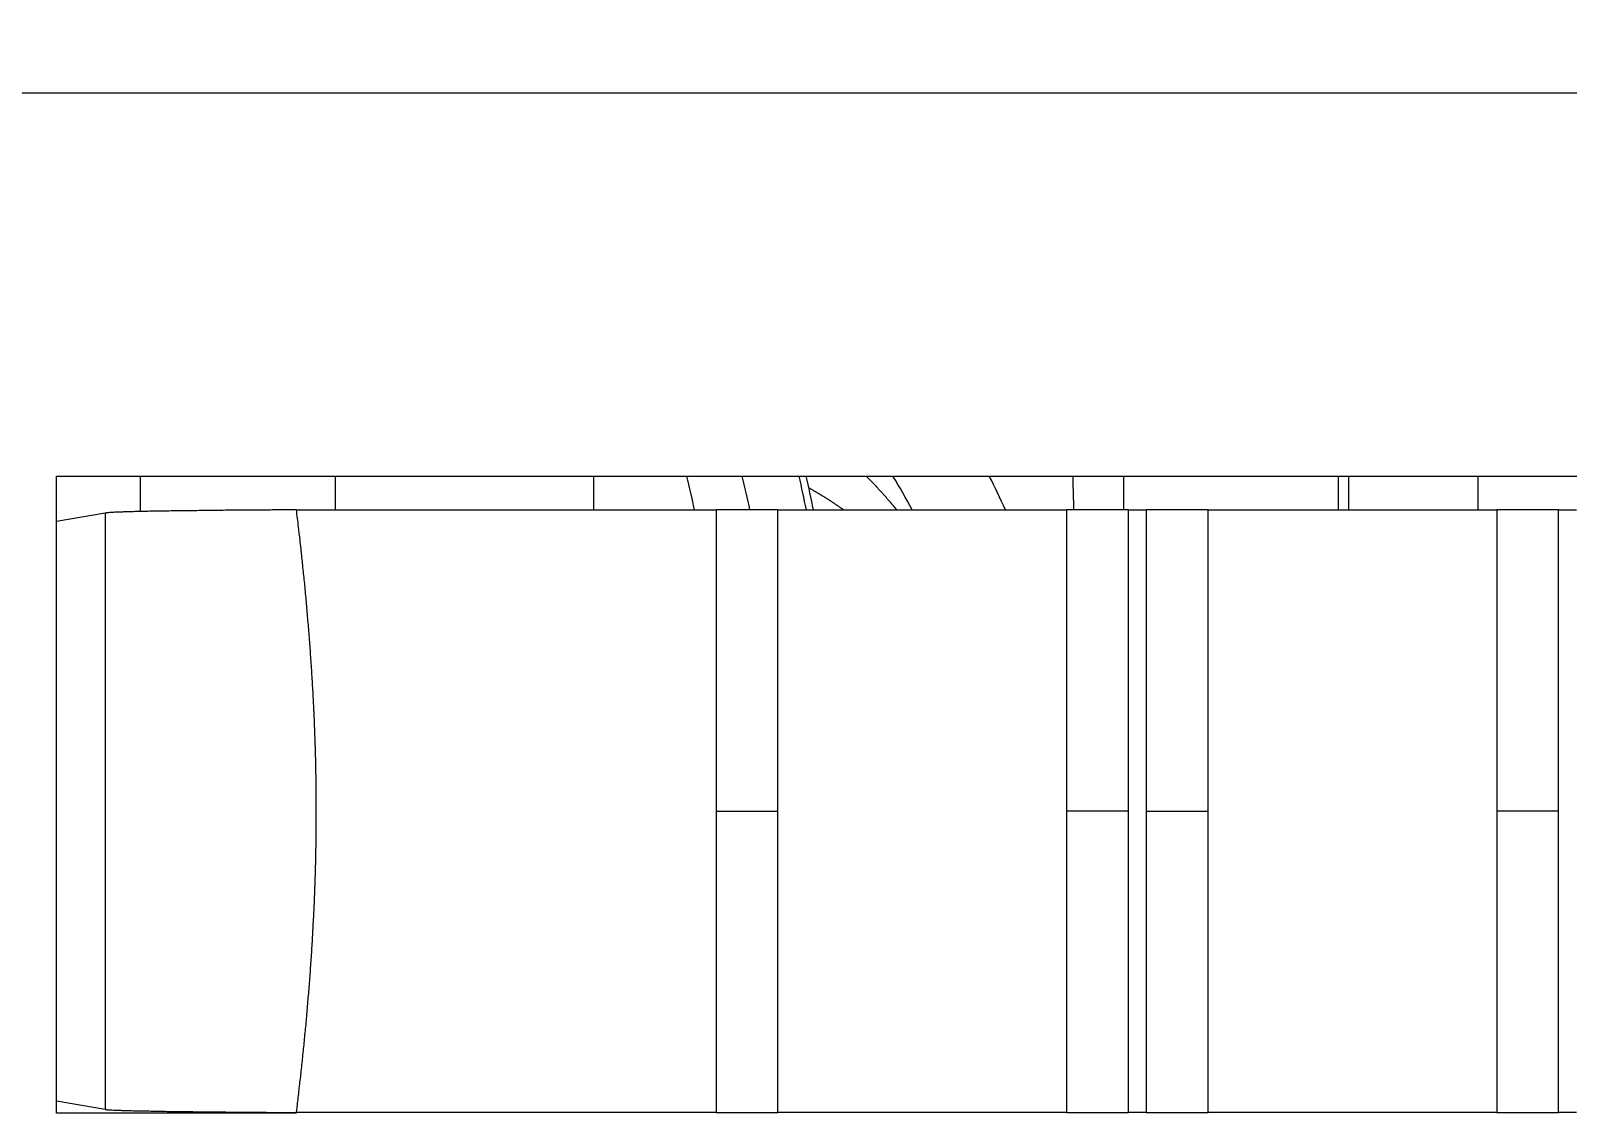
# Model space of a CAD drawing. Header units: millimetres. Extents: x 0 to 840, y -1485 to 297.
# Drawn here: x 83.861 to 85.648, y -1304.818 to -1303.561 of the extents above; entities that cross this region are included whole.
import ezdxf

# ---------------------------------------------------------------- set-up
doc = ezdxf.new("R2010")
doc.units = ezdxf.units.MM

# ---------------------------------------------------------------- blocks, each defined once
blk = doc.blocks.new('OTM30F3M_(40_60_63_80_100_125)')
at = {"color": 4, "linetype": 'Continuous'}
for p, q in [((12.2504, 5.3508), (12.2504, 5.3096)), ((13.655, 5.3116), (13.655, 5.3508)), ((13.805, 5.3508), (13.805, 5.3116)), ((12.9196, 4.9616), (12.9915, 4.9616)), ((13.3988, 4.9616), (13.327, 4.9616)), ((13.4196, 4.9616), (13.4915, 4.9616)), ((13.8988, 4.9616), (13.827, 4.9616))]:
    blk.add_line(p, q, dxfattribs=at)
for points in [[(16.1831, 6.3034, 0), (16.1197, 6.3034, 0), (16.0563, 6.3034)], [(12.6962, 6.3034, 0), (12.6333, 6.3034)], [(12.5694, 6.3034, 0), (12.5041, 6.3034)], [(12.4427, 6.3034, 0), (12.3871, 6.3034, 0), (12.3159, 6.3034, -0.000001), (12.2061, 6.3034, -0.000001), (12.0623, 6.3034, 0)], [(12.1429, 6.2999, 0), (12.2168, 6.2999, 0), (12.2906, 6.2999, 0), (12.3645, 6.2999, 0), (12.4383, 6.2999, 0), (12.5122, 6.2999)], [(12.586, 6.2999, 0), (12.6599, 6.2999, 0), (12.7337, 6.2999)], [(13.6938, 6.2999, 0), (13.7676, 6.2999)], [(15.3923, 6.2999, 0), (15.4661, 6.2999)], [(15.6878, 6.2999, 0), (15.7615, 6.2999)], [(15.9092, 6.2999, 0), (15.9854, 6.2999)], [(16.2046, 6.2999, 0), (16.3325, 6.2999)], [(16.4063, 6.041, 0), (16.3125, 6.041, 0), (16.2188, 6.041, 0), (16.1251, 6.041, 0), (16.0313, 6.041, 0), (15.9376, 6.041, 0), (15.8438, 6.041, 0), (15.7501, 6.041, 0), (15.6563, 6.041, 0), (15.5626, 6.041, 0), (15.4688, 6.041, 0), (15.3751, 6.041, 0), (15.2814, 6.041, 0), (15.1876, 6.041, 0), (15.0939, 6.041, 0), (15.0001, 6.041, 0), (14.9064, 6.041, 0), (14.8126, 6.041, 0), (14.7189, 6.041, 0), (14.6251, 6.041, 0), (14.5314, 6.041, 0), (14.4376, 6.041)], [(14.3439, 6.041, 0), (14.2502, 6.041, 0), (14.1564, 6.041)], [(14.0627, 6.041, 0), (13.969, 6.041, 0), (13.8752, 6.041, 0), (13.7812, 6.041, 0), (13.6877, 6.041), (13.5947, 6.041, 0), (13.5002, 6.041, 0), (13.4035, 6.041), (13.3127, 6.041), (13.2306, 6.041), (13.1252, 6.041, 0), (12.9629, 6.041), (12.7502, 6.041)], [(16.375, 5.7957, 0), (16.25, 5.7957, 0), (16.125, 5.7957, 0), (16, 5.7957, 0), (15.875, 5.7957, 0), (15.75, 5.7957, 0), (15.625, 5.7957, 0), (15.5, 5.7957, 0), (15.375, 5.7957, 0), (15.25, 5.7957, 0), (15.125, 5.7957, 0), (15, 5.7957, 0), (14.875, 5.7957, 0), (14.75, 5.7957, 0), (14.625, 5.7957, 0), (14.5, 5.7957, 0), (14.375, 5.7957, 0), (14.25, 5.7957, 0), (14.125, 5.7957, 0), (14, 5.7957, 0), (13.875, 5.7957, 0), (13.75, 5.7957, 0), (13.625, 5.7957, 0), (13.5, 5.7957, 0), (13.375, 5.7957, 0), (13.25, 5.7957, 0), (13.1251, 5.7957, 0), (13, 5.7957, 0), (12.8748, 5.7957, 0), (12.75, 5.7957, 0), (12.626, 5.7957, 0), (12.5, 5.7957, -0.000001), (12.3711, 5.7957, 0), (12.25, 5.7957, 0), (12.1406, 5.7957, -0.000001), (12, 5.7957, -0.000001), (11.7836, 5.7957, -0.000001), (11.5, 5.7957, 0)], [(12.1533, 4.6108), (12.1533, 4.6151, 0), (12.1533, 4.6194, 0), (12.1533, 4.6237, 0), (12.1533, 4.628, 0), (12.1533, 4.6323, 0), (12.1533, 4.6365, 0), (12.1533, 4.6408, 0), (12.1533, 4.6451, 0), (12.1533, 4.6494, 0), (12.1533, 4.6537, 0), (12.1533, 4.658, 0), (12.1533, 4.6622, 0), (12.1533, 4.6665, 0), (12.1533, 4.6708, 0), (12.1533, 4.6751, 0), (12.1533, 4.6794, 0), (12.1533, 4.6836, 0), (12.1533, 4.688, 0), (12.1533, 4.6924, 0), (12.1533, 4.6965, 0.000001), (12.1533, 4.7004, 0), (12.1533, 4.7051, -0.000001), (12.1533, 4.7128, -0.000001), (12.1533, 4.7262, 0), (12.1533, 4.7477, 0), (12.1533, 4.7725, 0), (12.1533, 4.7961, 0), (12.1533, 4.8188, 0), (12.1533, 4.8418, 0), (12.1533, 4.8651, 0), (12.1533, 4.8882, 0), (12.1533, 4.9114, 0), (12.1533, 4.9345, 0), (12.1533, 4.9577, 0), (12.1533, 4.9808, 0), (12.1533, 5.004, 0), (12.1533, 5.0272, 0), (12.1533, 5.0503, 0), (12.1533, 5.0734, 0), (12.1533, 5.0966, 0), (12.1533, 5.1199, 0), (12.1533, 5.1429, 0), (12.1533, 5.1656, 0), (12.1533, 5.1892, 0.000002), (12.1533, 5.214, 0), (12.1533, 5.2354, -0.000008), (12.1533, 5.2489, -0.000024), (12.1533, 5.2566, -0.000036), (12.1533, 5.2613, -0.000035), (12.1533, 5.2651, 0.000005), (12.1533, 5.2693, 0.00002), (12.1533, 5.2737, 0.000008), (12.1533, 5.278, 0.000005), (12.1533, 5.2823, 0.000007), (12.1533, 5.2866, 0.000008), (12.1533, 5.2909, 0.000007), (12.1533, 5.2951, 0.000007), (12.1533, 5.2994, 0.000008), (12.1533, 5.3037, 0.000007), (12.1533, 5.308, 0.000007), (12.1533, 5.3122, 0.000008), (12.1533, 5.3166, 0.000009), (12.1533, 5.321, 0.000007), (12.1533, 5.3251, 0.000002), (12.1533, 5.3289, 0.00001), (12.1533, 5.3337, 0.000017), (12.1533, 5.3411, 0.000008), (12.1533, 5.3508, 0.000004)], [(12.475, 5.3508), (12.475, 5.3508), (12.475, 5.3508), (12.475, 5.3508), (12.475, 5.3508), (12.475, 5.3508), (12.475, 5.3508), (12.475, 5.3508), (12.475, 5.3508), (12.475, 5.3508, 0), (12.475, 5.3508), (12.475, 5.3508), (12.475, 5.3508), (12.475, 5.3508), (12.475, 5.3508), (12.475, 5.3508), (12.475, 5.3508), (12.475, 5.3508), (12.475, 5.3508)], [(12.8947, 5.3116, 0.007054), (12.8855, 5.3508)], [(12.959, 5.3116, 0.006741), (12.9501, 5.3508)], [(13.0246, 5.3116, 0.006449), (13.0162, 5.3508)], [(13.0328, 5.3116, 0.006415), (13.0244, 5.3508)], [(13.0941, 5.3508), (13.0948, 5.3501, -0.000527), (13.0956, 5.3493, -0.000524), (13.0964, 5.3485, -0.000524), (13.0971, 5.3477, -0.000528), (13.0979, 5.347, -0.00053), (13.0987, 5.3462, -0.000532), (13.0994, 5.3454, -0.000534), (13.1002, 5.3446, -0.000536), (13.101, 5.3438, -0.000538), (13.1017, 5.343, -0.00054), (13.1025, 5.3422, -0.000542), (13.1032, 5.3414, -0.000545), (13.104, 5.3406, -0.000546), (13.1048, 5.3398, -0.000549), (13.1055, 5.339, -0.000551), (13.1063, 5.3382, -0.000553), (13.107, 5.3374, -0.000555), (13.1078, 5.3366, -0.000557), (13.1085, 5.3358, -0.000559), (13.1093, 5.335, -0.000561), (13.1101, 5.3342, -0.000563), (13.1108, 5.3333, -0.000565), (13.1116, 5.3325, -0.000567), (13.1123, 5.3317, -0.000571), (13.1131, 5.3309, -0.000571), (13.1138, 5.33, -0.000569), (13.1145, 5.3292, -0.000576), (13.1153, 5.3283, -0.000591), (13.116, 5.3275, -0.000575), (13.1168, 5.3267, -0.000538), (13.1175, 5.3258, -0.000598), (13.1183, 5.325, -0.000717), (13.119, 5.3241, -0.000543), (13.1197, 5.3233, -0.000181), (13.1204, 5.3225, -0.000775), (13.1212, 5.3216, -0.001343), (13.1225, 5.3201, -0.000655), (13.1241, 5.3181, -0.000346)], [(13.3341, 5.3508), (13.3341, 5.3498, -0.000016), (13.3341, 5.3489, -0.000016), (13.3341, 5.3479, -0.000016), (13.3342, 5.3469, -0.000016), (13.3342, 5.3459, -0.000016), (13.3342, 5.3449, -0.000016), (13.3342, 5.344, -0.000016), (13.3343, 5.343, -0.000016), (13.3343, 5.342, -0.000016), (13.3343, 5.341, -0.000016), (13.3344, 5.34, -0.000016), (13.3344, 5.3391, -0.000016), (13.3344, 5.3381, -0.000016), (13.3344, 5.3371, -0.000016), (13.3345, 5.3361, -0.000016), (13.3345, 5.3351, -0.000016), (13.3345, 5.3341, -0.000016), (13.3346, 5.3332, -0.000016), (13.3346, 5.3322, -0.000016), (13.3346, 5.3312, -0.000016), (13.3346, 5.3302, -0.000016), (13.3347, 5.3292, -0.000016), (13.3347, 5.3283, -0.000016), (13.3347, 5.3273, -0.000016), (13.3347, 5.3263, -0.000016), (13.3348, 5.3253, -0.000016), (13.3348, 5.3243, -0.000016), (13.3348, 5.3234, -0.000017), (13.3349, 5.3224, -0.000016), (13.3349, 5.3214, -0.000015), (13.3349, 5.3204, -0.000017), (13.3349, 5.3194, -0.00002), (13.335, 5.3184, -0.000015), (13.335, 5.3175, -0.000005), (13.335, 5.3166, -0.000021), (13.335, 5.3155, -0.000037), (13.3351, 5.3138, -0.000018), (13.3351, 5.3116, -0.00001)], [(13.0678, 5.3116), (13.0668, 5.3123, 0.000807), (13.0658, 5.313, 0.000812), (13.0648, 5.3137, 0.000814), (13.0638, 5.3145, 0.00081), (13.0627, 5.3152, 0.000809), (13.0617, 5.3159, 0.000807), (13.0607, 5.3165, 0.000806), (13.0597, 5.3172, 0.000804), (13.0587, 5.3179, 0.000803), (13.0577, 5.3186, 0.000801), (13.0567, 5.3193, 0.0008), (13.0557, 5.3199, 0.000798), (13.0547, 5.3206, 0.000797), (13.0537, 5.3213, 0.000795), (13.0527, 5.3219, 0.000794), (13.0517, 5.3226, 0.000792), (13.0507, 5.3232, 0.000791), (13.0497, 5.3239, 0.000789), (13.0487, 5.3245, 0.000787), (13.0476, 5.3251, 0.000785), (13.0466, 5.3258, 0.000784), (13.0456, 5.3264, 0.000781), (13.0446, 5.327, 0.00078), (13.0436, 5.3276, 0.00078), (13.0426, 5.3282, 0.000776), (13.0416, 5.3288, 0.00077), (13.0406, 5.3294, 0.000775), (13.0396, 5.33, 0.000787), (13.0386, 5.3306, 0.000764), (13.0376, 5.3312, 0.000713), (13.0366, 5.3318, 0.000783), (13.0356, 5.3324, 0.000927), (13.0345, 5.333, 0.000707), (13.0335, 5.3335, 0.000251), (13.0327, 5.334, 0.000985), (13.0315, 5.3347, 0.001686), (13.0298, 5.3356, 0.000829), (13.0275, 5.3369, 0.000442)], [(12.432, 5.3116), (12.4208, 5.3115, 0.000111), (12.4097, 5.3115, 0.00011), (12.3985, 5.3114, 0.000113), (12.3875, 5.3113, 0.000122), (12.3765, 5.3112, 0.00013), (12.3656, 5.3112, 0.000138), (12.3549, 5.3111, 0.000147), (12.3443, 5.311, 0.000158), (12.3339, 5.3109, 0.00017), (12.3238, 5.3108, 0.000185), (12.3138, 5.3106, 0.000201), (12.3042, 5.3105, 0.000221), (12.2949, 5.3104, 0.000244), (12.2859, 5.3103, 0.000271), (12.2773, 5.3101, 0.000303), (12.2691, 5.31, 0.00034), (12.2613, 5.3099, 0.000392), (12.254, 5.3097, 0.000462), (12.2472, 5.3096, 0.000528), (12.2409, 5.3094, 0.00058), (12.2351, 5.3093, 0.000772), (12.2298, 5.3091, 0.001169), (12.2251, 5.3089, 0.001181), (12.2211, 5.3088, 0.000483), (12.2177, 5.3086, 0.002348), (12.2148, 5.3084, 0.008723), (12.2121, 5.3082, 0.012093), (12.2097, 5.3078, 0.013481)], [(12.432, 4.6116), (12.4331, 4.6202, 0.000568), (12.4341, 4.629, 0.000542), (12.4351, 4.6378, 0.000547), (12.4361, 4.6467, 0.000587), (12.4372, 4.6556, 0.000613), (12.4381, 4.6647, 0.000635), (12.4391, 4.6738, 0.000654), (12.4401, 4.6831, 0.000679), (12.441, 4.6924, 0.000699), (12.4419, 4.7018, 0.000722), (12.4429, 4.7112, 0.000741), (12.4437, 4.7208, 0.000764), (12.4446, 4.7304, 0.000782), (12.4454, 4.7401, 0.000804), (12.4462, 4.7499, 0.000821), (12.447, 4.7598, 0.000842), (12.4478, 4.7697, 0.000859), (12.4485, 4.7798, 0.00088), (12.4492, 4.7899, 0.000896), (12.4499, 4.8, 0.000916), (12.4505, 4.8103, 0.000931), (12.4511, 4.8206, 0.000951), (12.4516, 4.831, 0.000966), (12.4522, 4.8415, 0.000985), (12.4527, 4.8521, 0.001), (12.4531, 4.8627, 0.001019), (12.4535, 4.8734, 0.001033), (12.4539, 4.8842, 0.001051), (12.4542, 4.895, 0.001065), (12.4545, 4.906, 0.001084), (12.4547, 4.9169, 0.001096), (12.4549, 4.928, 0.001112), (12.455, 4.9391, 0.001128), (12.4551, 4.9503, 0.001151), (12.4551, 4.9616, 0.001151), (12.4551, 4.9729, 0.00115), (12.455, 4.9841, 0.001151), (12.4549, 4.9952, 0.001127), (12.4547, 5.0062, 0.001111), (12.4545, 5.0172, 0.001095), (12.4542, 5.0281, 0.001083), (12.4539, 5.0389, 0.001064), (12.4535, 5.0497, 0.00105), (12.4531, 5.0604, 0.001032), (12.4527, 5.071, 0.001018), (12.4522, 5.0816, 0.000999), (12.4517, 5.092, 0.000985), (12.4511, 5.1024, 0.000965), (12.4505, 5.1128, 0.00095), (12.4499, 5.123, 0.000931), (12.4492, 5.1332, 0.000915), (12.4485, 5.1433, 0.000895), (12.4478, 5.1533, 0.000879), (12.447, 5.1633, 0.00086), (12.4463, 5.1731, 0.000841), (12.4454, 5.1829, 0.000817), (12.4446, 5.1926, 0.000805), (12.4438, 5.2023, 0.000795), (12.4429, 5.2119, 0.000759), (12.442, 5.2213, 0.000699), (12.4411, 5.2307, 0.000736), (12.4401, 5.24, 0.000825), (12.4391, 5.2495, 0.000636), (12.4382, 5.2584, 0.000277), (12.4373, 5.2664, 0.000807), (12.4362, 5.2765, 0.001287), (12.4344, 5.2918, 0.00064), (12.432, 5.3116, 0.000352)], [(12.9196, 5.3116), (12.9196, 5.3029, 0), (12.9196, 5.2941, 0), (12.9196, 5.2854, 0), (12.9196, 5.2766, 0), (12.9196, 5.2679, 0), (12.9196, 5.2592, 0), (12.9196, 5.2504, 0), (12.9196, 5.2417, 0), (12.9196, 5.2329, 0), (12.9196, 5.2242, 0), (12.9196, 5.2154, 0), (12.9196, 5.2067, 0), (12.9196, 5.1979, 0), (12.9196, 5.1892, 0), (12.9196, 5.1804, 0), (12.9196, 5.1717, 0), (12.9196, 5.1629, 0), (12.9196, 5.1542, 0), (12.9196, 5.1454, 0), (12.9196, 5.1367, 0), (12.9196, 5.1279, 0), (12.9196, 5.1192, 0), (12.9196, 5.1104, 0), (12.9196, 5.1017, 0), (12.9196, 5.0929, 0), (12.9196, 5.0842, 0), (12.9196, 5.0754, 0), (12.9196, 5.0667, 0), (12.9196, 5.0579, 0), (12.9196, 5.0492, 0), (12.9196, 5.0405, 0), (12.9196, 5.0316, 0), (12.9196, 5.0226, 0), (12.9196, 5.0141), (12.9196, 5.0065, 0), (12.9196, 4.9966, 0), (12.9196, 4.9815, 0), (12.9196, 4.9616)], [(12.9915, 5.3116), (12.9899, 5.3116, 0.000005), (12.9882, 5.3116, 0.000005), (12.9865, 5.3116, 0.000005), (12.9848, 5.3116, 0.000004), (12.9831, 5.3116, 0.000004), (12.9814, 5.3116, 0.000004), (12.9797, 5.3116, 0.000004), (12.978, 5.3116, 0.000004), (12.9763, 5.3116, 0.000003), (12.9745, 5.3116, 0.000003), (12.9728, 5.3116, 0.000003), (12.971, 5.3116, 0.000003), (12.9693, 5.3116, 0.000003), (12.9675, 5.3116, 0.000002), (12.9657, 5.3116, 0.000002), (12.9639, 5.3116, 0.000002), (12.9621, 5.3116, 0.000002), (12.9603, 5.3116, 0.000002), (12.9585, 5.3116, 0.000002), (12.9567, 5.3116, 0.000001), (12.9549, 5.3116, 0.000001), (12.9531, 5.3116, 0.000001), (12.9513, 5.3116, 0.000001), (12.9494, 5.3116, 0.000001), (12.9476, 5.3116, 0.000001), (12.9458, 5.3116, 0), (12.9439, 5.3116, 0), (12.9421, 5.3116, 0), (12.9402, 5.3116, 0), (12.9384, 5.3116, 0), (12.9365, 5.3116, 0), (12.9346, 5.3116, -0.000001), (12.9327, 5.3116, -0.000001), (12.9309, 5.3116, 0), (12.9293, 5.3116, -0.000001), (12.9271, 5.3116, -0.000003), (12.9239, 5.3116, -0.000001), (12.9196, 5.3116, -0.000001)], [(12.9915, 4.9616), (12.9915, 4.9704, 0), (12.9915, 4.9791, 0), (12.9915, 4.9879, 0), (12.9915, 4.9966, 0), (12.9915, 5.0054, 0), (12.9915, 5.0141, 0), (12.9915, 5.0229, 0), (12.9915, 5.0316, 0), (12.9915, 5.0404, 0), (12.9915, 5.0492, 0), (12.9915, 5.0579, 0), (12.9915, 5.0667, 0), (12.9915, 5.0754, 0), (12.9915, 5.0842, 0), (12.9915, 5.0929, 0), (12.9915, 5.1017, 0), (12.9915, 5.1104, 0), (12.9915, 5.1192, 0), (12.9915, 5.1279, 0), (12.9915, 5.1367, 0), (12.9915, 5.1454, 0), (12.9915, 5.1542, 0), (12.9915, 5.1629, 0), (12.9915, 5.1717, 0), (12.9915, 5.1804, 0), (12.9915, 5.1892, 0), (12.9915, 5.1979, 0), (12.9915, 5.2067, 0), (12.9915, 5.2154, 0), (12.9915, 5.2242, 0), (12.9915, 5.2329, 0), (12.9915, 5.2417, 0), (12.9915, 5.2507, 0), (12.9915, 5.2592, 0), (12.9915, 5.2668, 0), (12.9915, 5.2766, 0), (12.9915, 5.2918, 0), (12.9915, 5.3116, 0)], [(12.9915, 5.3116), (12.9966, 5.3116, -0.000002), (13.0018, 5.3116, -0.000002), (13.007, 5.3116, -0.000002), (13.0123, 5.3116, -0.000002), (13.0176, 5.3116, -0.000002), (13.0229, 5.3116, -0.000001), (13.0283, 5.3116, -0.000001), (13.0337, 5.3116, -0.000001), (13.0392, 5.3116, -0.000001), (13.0446, 5.3116, -0.000001), (13.0502, 5.3116, -0.000001), (13.0557, 5.3116, -0.000001), (13.0613, 5.3116, -0.000001), (13.0669, 5.3116, -0.000001), (13.0725, 5.3116, -0.000001), (13.0782, 5.3116, -0.000001), (13.0839, 5.3116, -0.000001), (13.0896, 5.3116, -0.000001), (13.0953, 5.3116, -0.000001), (13.1011, 5.3116, 0), (13.1069, 5.3116, 0), (13.1127, 5.3116, 0), (13.1185, 5.3116, 0), (13.1243, 5.3116, 0), (13.1302, 5.3116, 0), (13.1361, 5.3116, 0), (13.142, 5.3116, 0), (13.1479, 5.3116, 0), (13.1538, 5.3116), (13.1597, 5.3116), (13.1656, 5.3116, 0), (13.1715, 5.3116, 0), (13.1774, 5.3116, 0), (13.1833, 5.3116, 0), (13.1891, 5.3116, 0), (13.1949, 5.3116, 0), (13.2008, 5.3116, -0.000001), (13.2066, 5.3116, -0.000001), (13.2123, 5.3116, -0.000001), (13.2181, 5.3116, -0.000001), (13.2238, 5.3116, -0.000001), (13.2295, 5.3116, -0.000001), (13.2352, 5.3116, -0.000001), (13.2409, 5.3116, -0.000001), (13.2465, 5.3116, -0.000001), (13.2521, 5.3116, -0.000001), (13.2576, 5.3116, -0.000001), (13.2632, 5.3116, -0.000002), (13.2687, 5.3116, -0.000002), (13.2742, 5.3116, -0.000002), (13.2796, 5.3116, -0.000002), (13.285, 5.3116, -0.000002), (13.2906, 5.3116, -0.000002), (13.2957, 5.3116, -0.000001), (13.3004, 5.3116, -0.000003), (13.3063, 5.3116, -0.000006), (13.3153, 5.3116, -0.000003), (13.327, 5.3116, -0.000002)], [(13.1241, 5.3181), (13.1243, 5.3179, 0.000143), (13.1244, 5.3178, 0.000146), (13.1245, 5.3176, 0.000144), (13.1247, 5.3174, 0.000136), (13.1248, 5.3173, 0.000131), (13.125, 5.3171, 0.000126), (13.1251, 5.3169, 0.000121), (13.1252, 5.3168, 0.000115), (13.1254, 5.3166, 0.00011), (13.1255, 5.3164, 0.000104), (13.1256, 5.3163, 0.000098), (13.1258, 5.3161, 0.000093), (13.1259, 5.316, 0.000087), (13.126, 5.3158, 0.000081), (13.1262, 5.3156, 0.000076), (13.1263, 5.3155, 0.00007), (13.1265, 5.3153, 0.000064), (13.1266, 5.3151, 0.000058), (13.1267, 5.315, 0.000053), (13.1269, 5.3148, 0.000046), (13.127, 5.3147, 0.000041), (13.1271, 5.3145, 0.000035), (13.1273, 5.3143, 0.000029), (13.1274, 5.3142, 0.000023), (13.1275, 5.314, 0.000017), (13.1277, 5.3138, 0.000011), (13.1278, 5.3137, 0.000005), (13.1279, 5.3135, -0.000002), (13.1281, 5.3134, -0.000006), (13.1282, 5.3132, -0.00001), (13.1283, 5.313, -0.000019), (13.1285, 5.3129, -0.000036), (13.1286, 5.3127, -0.000027), (13.1287, 5.3126, 0.000001), (13.1289, 5.3124, -0.000058), (13.129, 5.3122, -0.000126), (13.1292, 5.312, -0.000063), (13.1296, 5.3116, -0.000032)], [(13.327, 5.3116), (13.327, 5.3028, 0), (13.327, 5.2941, 0), (13.327, 5.2854, 0), (13.327, 5.2766, 0), (13.327, 5.2679, 0), (13.327, 5.2591, 0), (13.327, 5.2504, 0), (13.327, 5.2417, 0), (13.327, 5.2329, 0), (13.327, 5.2242, 0), (13.327, 5.2154, 0), (13.327, 5.2067, 0), (13.327, 5.1979, 0), (13.327, 5.1892, 0), (13.327, 5.1804, 0), (13.327, 5.1717, 0), (13.327, 5.1629, 0), (13.327, 5.1542, 0), (13.327, 5.1454, 0), (13.327, 5.1367, 0), (13.327, 5.1279, 0), (13.327, 5.1192), (13.327, 5.1104), (13.327, 5.1017), (13.327, 5.0929), (13.327, 5.0842), (13.327, 5.0754, 0), (13.327, 5.0667, 0), (13.327, 5.0579, 0), (13.327, 5.0491, 0), (13.327, 5.0405, 0), (13.327, 5.0316, 0), (13.327, 5.0226, 0), (13.327, 5.0141), (13.327, 5.0065, 0), (13.3269, 4.9966, 0), (13.3269, 4.9815, 0), (13.3269, 4.9616, 0)], [(13.3988, 5.3116), (13.397, 5.3116, -0.000001), (13.3951, 5.3116, -0.000001), (13.3932, 5.3116, -0.000001), (13.3913, 5.3116, -0.000001), (13.3894, 5.3116, 0), (13.3876, 5.3116, 0), (13.3857, 5.3116, 0), (13.3838, 5.3116, 0), (13.382, 5.3116, 0), (13.3801, 5.3116, 0.000001), (13.3783, 5.3116, 0.000001), (13.3764, 5.3116, 0.000001), (13.3746, 5.3116, 0.000001), (13.3727, 5.3116, 0.000001), (13.3709, 5.3116, 0.000002), (13.369, 5.3116, 0.000002), (13.3672, 5.3116, 0.000002), (13.3654, 5.3116, 0.000002), (13.3636, 5.3116, 0.000002), (13.3617, 5.3116, 0.000003), (13.3599, 5.3116, 0.000003), (13.3581, 5.3116, 0.000003), (13.3563, 5.3116, 0.000003), (13.3545, 5.3116, 0.000004), (13.3528, 5.3116, 0.000004), (13.351, 5.3116, 0.000004), (13.3492, 5.3116, 0.000004), (13.3474, 5.3116, 0.000005), (13.3457, 5.3116, 0.000005), (13.3439, 5.3116, 0.000005), (13.3422, 5.3116, 0.000005), (13.3405, 5.3116, 0.000007), (13.3387, 5.3116, 0.000005), (13.337, 5.3116, 0.000001), (13.3355, 5.3116, 0.000008), (13.3336, 5.3116, 0.000016), (13.3307, 5.3116, 0.000008), (13.327, 5.3116, 0.000004)], [(13.3988, 4.9616), (13.3988, 4.9703, 0), (13.3988, 4.9791, 0), (13.3988, 4.9879, 0), (13.3988, 4.9966, 0), (13.3988, 5.0054, 0), (13.3988, 5.0141, 0), (13.3988, 5.0229, 0), (13.3988, 5.0316, 0), (13.3988, 5.0404, 0), (13.3988, 5.0491, 0), (13.3988, 5.0579, 0), (13.3988, 5.0667, 0), (13.3988, 5.0754, 0), (13.3988, 5.0842, 0), (13.3988, 5.0929, 0), (13.3988, 5.1017, 0), (13.3988, 5.1104, 0), (13.3988, 5.1192, 0), (13.3988, 5.1279, 0), (13.3988, 5.1367, 0), (13.3988, 5.1454, 0), (13.3988, 5.1542, 0), (13.3988, 5.1629, 0), (13.3988, 5.1717, 0), (13.3988, 5.1804, 0), (13.3988, 5.1892, 0), (13.3988, 5.1979, 0), (13.3988, 5.2067, 0), (13.3988, 5.2154, 0), (13.3988, 5.2242, 0), (13.3988, 5.2328, 0), (13.3988, 5.2417, 0), (13.3988, 5.2507, 0), (13.3988, 5.2592, 0), (13.3988, 5.2668, 0), (13.3988, 5.2766, 0), (13.3988, 5.2918, 0), (13.3988, 5.3116, 0)], [(13.4196, 5.3116), (13.4196, 5.3029, 0), (13.4196, 5.2941, 0), (13.4196, 5.2854, 0), (13.4196, 5.2766, 0), (13.4196, 5.2679, 0), (13.4196, 5.2592, 0), (13.4196, 5.2504, 0), (13.4196, 5.2417, 0), (13.4196, 5.2329, 0), (13.4196, 5.2242, 0), (13.4196, 5.2154, 0), (13.4196, 5.2067, 0), (13.4196, 5.1979, 0), (13.4196, 5.1892, 0), (13.4196, 5.1804, 0), (13.4196, 5.1717, 0), (13.4196, 5.1629, 0), (13.4196, 5.1542, 0), (13.4196, 5.1454, 0), (13.4196, 5.1367, 0), (13.4196, 5.1279, 0), (13.4196, 5.1192, 0), (13.4196, 5.1104, 0), (13.4196, 5.1017, 0), (13.4196, 5.0929, 0), (13.4196, 5.0842, 0), (13.4196, 5.0754, 0), (13.4196, 5.0667, 0), (13.4196, 5.0579, 0), (13.4196, 5.0491, 0), (13.4196, 5.0405, 0), (13.4196, 5.0316, 0), (13.4196, 5.0226, 0), (13.4196, 5.0141, 0), (13.4196, 5.0065, 0), (13.4196, 4.9966, 0), (13.4196, 4.9815, 0), (13.4196, 4.9616, 0)], [(13.4915, 5.3116), (13.4899, 5.3116, 0.000009), (13.4882, 5.3116, 0.000009), (13.4865, 5.3116, 0.000009), (13.4848, 5.3116, 0.000008), (13.4831, 5.3116, 0.000008), (13.4814, 5.3116, 0.000007), (13.4797, 5.3116, 0.000007), (13.478, 5.3116, 0.000007), (13.4763, 5.3116, 0.000006), (13.4745, 5.3116, 0.000006), (13.4728, 5.3116, 0.000006), (13.471, 5.3116, 0.000006), (13.4693, 5.3116, 0.000005), (13.4675, 5.3116, 0.000005), (13.4657, 5.3116, 0.000005), (13.4639, 5.3116, 0.000004), (13.4621, 5.3116, 0.000004), (13.4603, 5.3116, 0.000004), (13.4585, 5.3116, 0.000004), (13.4567, 5.3116, 0.000003), (13.4549, 5.3116, 0.000003), (13.4531, 5.3116, 0.000003), (13.4513, 5.3116, 0.000003), (13.4494, 5.3116, 0.000002), (13.4476, 5.3116, 0.000002), (13.4458, 5.3116, 0.000002), (13.4439, 5.3116, 0.000002), (13.4421, 5.3116, 0.000001), (13.4402, 5.3116, 0.000001), (13.4384, 5.3116, 0.000001), (13.4365, 5.3116, 0.000001), (13.4346, 5.3116, 0), (13.4327, 5.3116, 0), (13.4309, 5.3116, 0), (13.4293, 5.3116, 0), (13.4271, 5.3116, -0.000002), (13.4239, 5.3116, -0.000001), (13.4196, 5.3116, 0)], [(13.4915, 4.9616), (13.4915, 4.9703, 0), (13.4915, 4.9791, 0), (13.4915, 4.9879, 0), (13.4915, 4.9966, 0), (13.4915, 5.0054, 0), (13.4915, 5.0141, 0), (13.4915, 5.0229, 0), (13.4915, 5.0316, 0), (13.4915, 5.0404, 0), (13.4915, 5.0491, 0), (13.4915, 5.0579, 0), (13.4915, 5.0667, 0), (13.4915, 5.0754, 0), (13.4915, 5.0842, 0), (13.4915, 5.0929, 0), (13.4915, 5.1017, 0), (13.4915, 5.1104, 0), (13.4915, 5.1192), (13.4915, 5.1279), (13.4915, 5.1367), (13.4915, 5.1454, 0), (13.4915, 5.1542, 0), (13.4915, 5.1629, 0), (13.4915, 5.1717, 0), (13.4915, 5.1804, 0), (13.4915, 5.1892, 0), (13.4915, 5.1979, 0), (13.4915, 5.2067, 0), (13.4915, 5.2154, 0), (13.4915, 5.2242, 0), (13.4915, 5.2328, 0), (13.4915, 5.2417, 0), (13.4915, 5.2507, 0), (13.4915, 5.2591, 0), (13.4915, 5.2668, 0), (13.4915, 5.2766, 0), (13.4915, 5.2918, 0), (13.4915, 5.3116, 0)], [(13.4915, 5.3116), (13.4967, 5.3116, -0.000002), (13.5018, 5.3116, -0.000002), (13.5071, 5.3116, -0.000002), (13.5123, 5.3116, -0.000002), (13.5176, 5.3116, -0.000002), (13.523, 5.3116, -0.000002), (13.5283, 5.3116, -0.000002), (13.5337, 5.3116, -0.000002), (13.5392, 5.3116, -0.000002), (13.5446, 5.3116, -0.000002), (13.5501, 5.3116, -0.000002), (13.5557, 5.3116, -0.000002), (13.5612, 5.3116, -0.000001), (13.5668, 5.3116, -0.000001), (13.5724, 5.3116, -0.000001), (13.578, 5.3116, -0.000001), (13.5837, 5.3116, -0.000001), (13.5894, 5.3116, -0.000001), (13.5951, 5.3116, -0.000001), (13.6008, 5.3116, -0.000001), (13.6065, 5.3116, -0.000001), (13.6123, 5.3116, -0.000001), (13.618, 5.3116, -0.000001), (13.6238, 5.3116, -0.000001), (13.6296, 5.3116, -0.000001), (13.6354, 5.3116, -0.000001), (13.6412, 5.3116, -0.000001), (13.6471, 5.3116, 0), (13.6529, 5.3116, 0), (13.6587, 5.3116, 0), (13.6646, 5.3116, 0), (13.6705, 5.3116, 0), (13.6763, 5.3116, 0), (13.6822, 5.3116, 0), (13.6881, 5.3116, 0), (13.6939, 5.3116), (13.6998, 5.3116), (13.7057, 5.3116), (13.7115, 5.3116, 0), (13.7173, 5.3116, 0), (13.7231, 5.3116, -0.000001), (13.7289, 5.3116, -0.000001), (13.7346, 5.3116, -0.000001), (13.7403, 5.3116, -0.000001), (13.746, 5.3116, -0.000002), (13.7516, 5.3116, -0.000002), (13.7573, 5.3116, -0.000002), (13.7628, 5.3116, -0.000002), (13.7684, 5.3116, -0.000003), (13.7739, 5.3116, -0.000003), (13.7793, 5.3116, -0.000003), (13.7848, 5.3116, -0.000004), (13.7904, 5.3116, -0.000003), (13.7956, 5.3116, -0.000001), (13.8003, 5.3116, -0.000006), (13.8062, 5.3116, -0.000011), (13.8152, 5.3116, -0.000006), (13.827, 5.3116, -0.000003)], [(13.827, 5.3116), (13.827, 5.3028, 0), (13.827, 5.2941, 0), (13.827, 5.2854, 0), (13.827, 5.2766, 0), (13.827, 5.2679, 0), (13.827, 5.2591, 0), (13.827, 5.2504, 0), (13.827, 5.2417, 0), (13.827, 5.2329, 0), (13.827, 5.2242, 0), (13.827, 5.2154, 0), (13.827, 5.2067, 0), (13.827, 5.1979, 0), (13.827, 5.1892, 0), (13.827, 5.1804, 0), (13.827, 5.1717, 0), (13.827, 5.1629, 0), (13.827, 5.1542), (13.827, 5.1454), (13.827, 5.1367), (13.827, 5.1279, 0), (13.827, 5.1192, 0), (13.827, 5.1104, 0), (13.827, 5.1017, 0), (13.827, 5.0929, 0), (13.827, 5.0842, 0), (13.827, 5.0754, 0), (13.827, 5.0667, 0), (13.827, 5.0579, 0), (13.827, 5.0491, 0), (13.827, 5.0405, 0), (13.827, 5.0316, 0), (13.827, 5.0226, 0), (13.8269, 5.0141, 0), (13.8269, 5.0065, 0), (13.8269, 4.9966, 0), (13.8269, 4.9814, 0), (13.8269, 4.9616, 0)], [(13.8988, 5.3116), (13.897, 5.3116, 0), (13.8951, 5.3116, 0), (13.8932, 5.3116, 0), (13.8913, 5.3116, 0), (13.8894, 5.3116, 0), (13.8876, 5.3116, 0.000001), (13.8857, 5.3116, 0.000001), (13.8838, 5.3116, 0.000001), (13.882, 5.3116, 0.000001), (13.8801, 5.3116, 0.000001), (13.8783, 5.3116, 0.000001), (13.8764, 5.3116, 0.000002), (13.8746, 5.3116, 0.000002), (13.8727, 5.3116, 0.000002), (13.8709, 5.3116, 0.000002), (13.869, 5.3116, 0.000002), (13.8672, 5.3116, 0.000003), (13.8654, 5.3116, 0.000003), (13.8636, 5.3116, 0.000003), (13.8617, 5.3116, 0.000003), (13.8599, 5.3116, 0.000004), (13.8581, 5.3116, 0.000004), (13.8563, 5.3116, 0.000004), (13.8545, 5.3116, 0.000004), (13.8528, 5.3116, 0.000004), (13.851, 5.3116, 0.000005), (13.8492, 5.3116, 0.000005), (13.8474, 5.3116, 0.000005), (13.8457, 5.3116, 0.000005), (13.8439, 5.3116, 0.000005), (13.8422, 5.3116, 0.000006), (13.8405, 5.3116, 0.000008), (13.8387, 5.3116, 0.000006), (13.837, 5.3116, 0.000002), (13.8355, 5.3116, 0.000009), (13.8336, 5.3116, 0.000017), (13.8307, 5.3116, 0.000009), (13.827, 5.3116, 0.000005)], [(13.8988, 4.9616), (13.8988, 4.9703, 0), (13.8988, 4.9791, 0), (13.8988, 4.9879, 0), (13.8988, 4.9966, 0), (13.8988, 5.0054, 0), (13.8988, 5.0141, 0), (13.8988, 5.0229, 0), (13.8988, 5.0316, 0), (13.8988, 5.0404, 0), (13.8988, 5.0491, 0), (13.8988, 5.0579, 0), (13.8988, 5.0667, 0), (13.8988, 5.0754, 0), (13.8988, 5.0842, 0), (13.8988, 5.0929, 0), (13.8988, 5.1017, 0), (13.8988, 5.1104, 0), (13.8988, 5.1192, 0), (13.8988, 5.1279, 0), (13.8988, 5.1367, 0), (13.8988, 5.1454, 0), (13.8988, 5.1542, 0), (13.8988, 5.1629, 0), (13.8988, 5.1717, 0), (13.8988, 5.1804, 0), (13.8988, 5.1892, 0), (13.8988, 5.1979, 0), (13.8988, 5.2067, 0), (13.8988, 5.2154, 0), (13.8988, 5.2242, 0), (13.8988, 5.2328, 0), (13.8988, 5.2417, 0), (13.8988, 5.2507, 0), (13.8988, 5.2591, 0), (13.8988, 5.2668, 0), (13.8988, 5.2766, 0), (13.8988, 5.2918, 0), (13.8988, 5.3116, 0)], [(12.9196, 4.9616), (12.9196, 4.9528, 0), (12.9196, 4.9441, 0), (12.9196, 4.9353), (12.9196, 4.9266), (12.9196, 4.9178), (12.9196, 4.9091), (12.9196, 4.9003), (12.9196, 4.8916, 0), (12.9196, 4.8828), (12.9196, 4.874), (12.9196, 4.8653), (12.9196, 4.8565), (12.9196, 4.8478, 0), (12.9196, 4.839), (12.9196, 4.8303, 0), (12.9196, 4.8215), (12.9196, 4.8128, 0), (12.9196, 4.804), (12.9196, 4.7953, 0), (12.9196, 4.7865, 0), (12.9196, 4.7778), (12.9196, 4.769, 0), (12.9196, 4.7603), (12.9196, 4.7515, 0), (12.9196, 4.7428, 0), (12.9196, 4.734, 0), (12.9196, 4.7253, 0), (12.9196, 4.7165, 0), (12.9196, 4.7078, 0), (12.9196, 4.699, 0), (12.9196, 4.6903, 0), (12.9196, 4.6815, 0), (12.9196, 4.6725, 0), (12.9196, 4.664), (12.9196, 4.6564, 0), (12.9196, 4.6466, 0), (12.9196, 4.6314, 0), (12.9196, 4.6116, 0)], [(12.9915, 4.6116), (12.9915, 4.6203, 0), (12.9915, 4.6291, 0), (12.9915, 4.6378, 0), (12.9915, 4.6466, 0), (12.9915, 4.6553, 0), (12.9915, 4.664, 0), (12.9915, 4.6728, 0), (12.9915, 4.6815, 0), (12.9915, 4.6903, 0), (12.9915, 4.699, 0), (12.9915, 4.7078, 0), (12.9915, 4.7165, 0), (12.9915, 4.7253, 0), (12.9915, 4.734, 0), (12.9915, 4.7428, 0), (12.9915, 4.7515, 0), (12.9915, 4.7603, 0), (12.9915, 4.769, 0), (12.9915, 4.7778, 0), (12.9915, 4.7865, 0), (12.9915, 4.7953, 0), (12.9915, 4.804, 0), (12.9915, 4.8128, 0), (12.9915, 4.8215, 0), (12.9915, 4.8303, 0), (12.9915, 4.839, 0), (12.9915, 4.8478, 0), (12.9915, 4.8565, 0), (12.9915, 4.8653, 0), (12.9915, 4.874, 0), (12.9915, 4.8827, 0), (12.9915, 4.8916, 0), (12.9915, 4.9006, 0), (12.9915, 4.9091, 0), (12.9915, 4.9167, 0), (12.9915, 4.9266, 0), (12.9915, 4.9417, 0), (12.9915, 4.9616, 0)], [(13.3269, 4.9616), (13.3269, 4.9528, 0), (13.3269, 4.9441, 0), (13.3269, 4.9353, 0), (13.3269, 4.9266, 0), (13.3269, 4.9178, 0), (13.3269, 4.9091, 0), (13.3269, 4.9003, 0), (13.3269, 4.8916, 0), (13.3269, 4.8828, 0), (13.3269, 4.874, 0), (13.3269, 4.8653, 0), (13.3269, 4.8565, 0), (13.3269, 4.8478, 0), (13.3269, 4.839, 0), (13.3269, 4.8303, 0), (13.3269, 4.8215, 0), (13.3269, 4.8128, 0), (13.3269, 4.804, 0), (13.3269, 4.7953, 0), (13.3269, 4.7865, 0), (13.3269, 4.7778, 0), (13.3269, 4.769, 0), (13.3269, 4.7603, 0), (13.3269, 4.7515, 0), (13.3269, 4.7428, 0), (13.3269, 4.734, 0), (13.3269, 4.7253, 0), (13.3269, 4.7165, 0), (13.3269, 4.7078, 0), (13.3269, 4.699, 0), (13.3269, 4.6904, 0), (13.3269, 4.6815, 0), (13.3269, 4.6725, 0), (13.3269, 4.664, 0), (13.3269, 4.6564, 0), (13.3269, 4.6466, 0), (13.3269, 4.6314, 0), (13.3269, 4.6116, 0)], [(13.3988, 4.6116), (13.3988, 4.6203, 0), (13.3988, 4.6291, 0), (13.3988, 4.6378, 0), (13.3988, 4.6466, 0), (13.3988, 4.6553, 0), (13.3988, 4.664, 0), (13.3988, 4.6728, 0), (13.3988, 4.6815, 0), (13.3988, 4.6903, 0), (13.3988, 4.699, 0), (13.3988, 4.7078, 0), (13.3988, 4.7165, 0), (13.3988, 4.7253, 0), (13.3988, 4.734, 0), (13.3988, 4.7428, 0), (13.3988, 4.7515, 0), (13.3988, 4.7603, 0), (13.3988, 4.769, 0), (13.3988, 4.7778), (13.3988, 4.7865), (13.3988, 4.7953), (13.3988, 4.804, 0), (13.3988, 4.8128, 0), (13.3988, 4.8215, 0), (13.3988, 4.8303, 0), (13.3988, 4.839, 0), (13.3988, 4.8478, 0), (13.3988, 4.8565, 0), (13.3988, 4.8653, 0), (13.3988, 4.874, 0), (13.3988, 4.8827, 0), (13.3988, 4.8916, 0), (13.3988, 4.9006, 0), (13.3988, 4.9091, 0), (13.3988, 4.9167, 0), (13.3988, 4.9266, 0), (13.3988, 4.9417, 0), (13.3988, 4.9616, 0)], [(13.4196, 4.9616), (13.4196, 4.9528, 0), (13.4196, 4.9441, 0), (13.4196, 4.9353, 0), (13.4196, 4.9266, 0), (13.4196, 4.9178, 0), (13.4196, 4.9091, 0), (13.4196, 4.9003, 0), (13.4196, 4.8916, 0), (13.4196, 4.8828, 0), (13.4196, 4.874, 0), (13.4196, 4.8653, 0), (13.4196, 4.8565, 0), (13.4196, 4.8478, 0), (13.4196, 4.839, 0), (13.4196, 4.8303, 0), (13.4196, 4.8215, 0), (13.4196, 4.8128, 0), (13.4196, 4.804, 0), (13.4196, 4.7953, 0), (13.4196, 4.7865, 0), (13.4196, 4.7778, 0), (13.4196, 4.769, 0), (13.4196, 4.7603, 0), (13.4196, 4.7515), (13.4196, 4.7428, 0), (13.4196, 4.734), (13.4196, 4.7253, 0), (13.4196, 4.7165, 0), (13.4196, 4.7077, 0), (13.4196, 4.699), (13.4196, 4.6903), (13.4196, 4.6815, 0), (13.4196, 4.6725), (13.4196, 4.664), (13.4196, 4.6564), (13.4196, 4.6466, 0), (13.4196, 4.6314), (13.4196, 4.6116)], [(13.4915, 4.6116), (13.4915, 4.6203, 0), (13.4915, 4.6291, 0), (13.4915, 4.6378, 0), (13.4915, 4.6466, 0), (13.4915, 4.6553, 0), (13.4915, 4.664, 0), (13.4915, 4.6728, 0), (13.4915, 4.6815, 0), (13.4915, 4.6903, 0), (13.4915, 4.699, 0), (13.4915, 4.7078, 0), (13.4915, 4.7165, 0), (13.4915, 4.7253, 0), (13.4915, 4.734, 0), (13.4915, 4.7428, 0), (13.4915, 4.7515, 0), (13.4915, 4.7603, 0), (13.4915, 4.769, 0), (13.4915, 4.7778, 0), (13.4915, 4.7865, 0), (13.4915, 4.7953, 0), (13.4915, 4.804, 0), (13.4915, 4.8128, 0), (13.4915, 4.8215, 0), (13.4915, 4.8303, 0), (13.4915, 4.839, 0), (13.4915, 4.8478, 0), (13.4915, 4.8565, 0), (13.4915, 4.8653, 0), (13.4915, 4.874, 0), (13.4915, 4.8827, 0), (13.4915, 4.8916, 0), (13.4915, 4.9006, 0), (13.4915, 4.9091, 0), (13.4915, 4.9167, 0), (13.4915, 4.9266, 0), (13.4915, 4.9417, 0), (13.4915, 4.9616, 0)], [(13.8269, 4.9616), (13.8269, 4.9528, 0), (13.8269, 4.9441, 0), (13.8269, 4.9353, 0), (13.8269, 4.9266, 0), (13.8269, 4.9178, 0), (13.8269, 4.9091, 0), (13.8269, 4.9003, 0), (13.8269, 4.8915, 0), (13.8269, 4.8828, 0), (13.8269, 4.874, 0), (13.8269, 4.8653, 0), (13.8269, 4.8565, 0), (13.8269, 4.8478, 0), (13.8269, 4.839, 0), (13.8269, 4.8303, 0), (13.8269, 4.8215, 0), (13.8269, 4.8128, 0), (13.8269, 4.804, 0), (13.8269, 4.7953, 0), (13.8269, 4.7865, 0), (13.8269, 4.7778, 0), (13.8269, 4.769, 0), (13.8269, 4.7603, 0), (13.8269, 4.7515, 0), (13.8269, 4.7428, 0), (13.8269, 4.734, 0), (13.8269, 4.7253, 0), (13.8269, 4.7165, 0), (13.8269, 4.7077, 0), (13.8269, 4.699, 0), (13.8269, 4.6903, 0), (13.8269, 4.6815, 0), (13.8269, 4.6725, 0), (13.8269, 4.664, 0), (13.8269, 4.6564, 0), (13.8269, 4.6466, 0), (13.8269, 4.6314, 0), (13.8269, 4.6116, 0)], [(13.8988, 4.6116), (13.8988, 4.6203, 0), (13.8988, 4.6291, 0), (13.8988, 4.6378, 0), (13.8988, 4.6465, 0), (13.8988, 4.6553, 0), (13.8988, 4.664, 0), (13.8988, 4.6728, 0), (13.8988, 4.6815, 0), (13.8988, 4.6903, 0), (13.8988, 4.699, 0), (13.8988, 4.7078, 0), (13.8988, 4.7165, 0), (13.8988, 4.7253, 0), (13.8988, 4.734, 0), (13.8988, 4.7427, 0), (13.8988, 4.7515, 0), (13.8988, 4.7602, 0), (13.8988, 4.769, 0), (13.8988, 4.7777, 0), (13.8988, 4.7865, 0), (13.8988, 4.7953, 0), (13.8988, 4.804, 0), (13.8988, 4.8128, 0), (13.8988, 4.8215, 0), (13.8988, 4.8303, 0), (13.8988, 4.839, 0), (13.8988, 4.8478, 0), (13.8988, 4.8565, 0), (13.8988, 4.8653, 0), (13.8988, 4.874, 0), (13.8988, 4.8827, 0), (13.8988, 4.8915, 0), (13.8988, 4.9006, 0), (13.8988, 4.9091, 0), (13.8988, 4.9167, 0), (13.8988, 4.9266, 0), (13.8988, 4.9417, 0), (13.8988, 4.9616, 0)], [(12.2097, 4.6155), (12.21, 4.6153, 0.232588), (12.2109, 4.6151, 0.029832), (12.2125, 4.6149, 0.010537), (12.2148, 4.6148, 0.005482), (12.2176, 4.6146, 0.003297), (12.2211, 4.6144, 0.002231), (12.2252, 4.6143, 0.001595), (12.2298, 4.6141, 0.001211), (12.2351, 4.614, 0.000945), (12.2408, 4.6138, 0.000764), (12.2472, 4.6136, 0.000628), (12.254, 4.6135, 0.000529), (12.2613, 4.6134, 0.000452), (12.2691, 4.6132, 0.000392), (12.2773, 4.6131, 0.000342), (12.2859, 4.6129, 0.000302), (12.2949, 4.6128, 0.000271), (12.3042, 4.6127, 0.000248), (12.3139, 4.6126, 0.000219), (12.3237, 4.6125, 0.00019), (12.3338, 4.6124, 0.000189), (12.3443, 4.6123, 0.000201), (12.3552, 4.6122, 0.000147), (12.3656, 4.6121, 0.00006), (12.3751, 4.612, 0.000179), (12.3875, 4.6119, 0.000273), (12.4067, 4.6118, 0.00013), (12.432, 4.6116, 0.000069)], [(12.9196, 4.6116), (12.9215, 4.6116, 0), (12.9234, 4.6116, 0), (12.9253, 4.6116, 0), (12.9271, 4.6116, 0), (12.929, 4.6116, 0), (12.9309, 4.6116, 0), (12.9328, 4.6116, 0), (12.9346, 4.6116, 0), (12.9365, 4.6116, 0), (12.9383, 4.6116, 0), (12.9402, 4.6116, 0), (12.9421, 4.6116, 0), (12.9439, 4.6116, 0), (12.9458, 4.6116, 0), (12.9476, 4.6116, 0), (12.9494, 4.6116, 0), (12.9513, 4.6116, 0), (12.9531, 4.6116, 0), (12.9549, 4.6116, 0), (12.9567, 4.6116, 0), (12.9585, 4.6116, 0), (12.9603, 4.6116, 0), (12.9621, 4.6116, 0), (12.9639, 4.6116, 0), (12.9657, 4.6116, 0), (12.9675, 4.6116, 0), (12.9692, 4.6116, 0), (12.971, 4.6116, 0), (12.9728, 4.6116, 0), (12.9745, 4.6116, 0), (12.9762, 4.6116, 0), (12.978, 4.6116, 0), (12.9798, 4.6116, 0), (12.9814, 4.6116, 0), (12.9829, 4.6116, 0), (12.9848, 4.6116, 0), (12.9877, 4.6116, 0), (12.9915, 4.6116, 0)], [(13.3269, 4.6116), (13.3231, 4.6116, -0.000172), (13.3191, 4.6116, -0.000213), (13.3152, 4.6116, -0.000168), (13.3112, 4.6116, -0.000028), (13.3072, 4.6116, 0.000023), (13.3032, 4.6116, 0.000001), (13.2992, 4.6116, -0.000006), (13.2951, 4.6116, 0), (13.2911, 4.6116, 0.000001), (13.287, 4.6116, 0), (13.2829, 4.6116, 0), (13.2788, 4.6116, 0), (13.2746, 4.6116, 0), (13.2705, 4.6116), (13.2663, 4.6116, 0), (13.2622, 4.6116), (13.258, 4.6116), (13.2538, 4.6116), (13.2496, 4.6116), (13.2454, 4.6116, 0), (13.2411, 4.6116), (13.2369, 4.6116), (13.2326, 4.6116, 0), (13.2284, 4.6116), (13.2241, 4.6116, 0), (13.2198, 4.6116), (13.2155, 4.6116), (13.2112, 4.6116, 0), (13.2069, 4.6116), (13.2026, 4.6116, 0), (13.1983, 4.6116), (13.194, 4.6116), (13.1897, 4.6116), (13.1853, 4.6116), (13.181, 4.6116), (13.1767, 4.6116, 0), (13.1723, 4.6116, 0), (13.168, 4.6116), (13.1637, 4.6116, 0), (13.1593, 4.6116), (13.155, 4.6116), (13.1506, 4.6116, 0), (13.1463, 4.6116, 0), (13.1419, 4.6116, 0), (13.1376, 4.6116, 0), (13.1332, 4.6116), (13.1289, 4.6116, 0), (13.1246, 4.6116), (13.1202, 4.6116), (13.1159, 4.6116, 0), (13.1116, 4.6116), (13.1072, 4.6116, 0), (13.1029, 4.6116), (13.0986, 4.6116), (13.0943, 4.6116, 0), (13.09, 4.6116, 0), (13.0857, 4.6116), (13.0814, 4.6116), (13.0771, 4.6116), (13.0729, 4.6116), (13.0686, 4.6116, 0), (13.0643, 4.6116), (13.0601, 4.6116), (13.0559, 4.6116, 0), (13.0516, 4.6116, 0), (13.0474, 4.6116, 0), (13.0433, 4.6116, 0), (13.0391, 4.6116, 0), (13.035, 4.6116, 0), (13.0309, 4.6116, 0), (13.0269, 4.6116, 0), (13.0228, 4.6116, 0), (13.0187, 4.6116, 0), (13.0148, 4.6116, 0), (13.0114, 4.6116, -0.000001), (13.007, 4.6116, -0.000001), (13.0002, 4.6116, -0.000001), (12.9915, 4.6116, 0)], [(13.3269, 4.6116), (13.3286, 4.6116, 0.000012), (13.3303, 4.6116, 0.000012), (13.3319, 4.6116, 0.000012), (13.3336, 4.6116, 0.000011), (13.3353, 4.6116, 0.000011), (13.337, 4.6116, 0.00001), (13.3387, 4.6116, 0.00001), (13.3405, 4.6116, 0.000009), (13.3422, 4.6116, 0.000009), (13.3439, 4.6116, 0.000009), (13.3457, 4.6116, 0.000008), (13.3474, 4.6116, 0.000008), (13.3492, 4.6116, 0.000007), (13.351, 4.6116, 0.000007), (13.3527, 4.6116, 0.000007), (13.3545, 4.6116, 0.000006), (13.3563, 4.6116, 0.000006), (13.3581, 4.6116, 0.000006), (13.3599, 4.6116, 0.000005), (13.3617, 4.6116, 0.000005), (13.3635, 4.6116, 0.000005), (13.3654, 4.6116, 0.000004), (13.3672, 4.6116, 0.000004), (13.369, 4.6116, 0.000004), (13.3709, 4.6116, 0.000003), (13.3727, 4.6116, 0.000003), (13.3745, 4.6116, 0.000003), (13.3764, 4.6116, 0.000002), (13.3782, 4.6116, 0.000002), (13.3801, 4.6116, 0.000002), (13.3819, 4.6116, 0.000002), (13.3838, 4.6116, 0.000001), (13.3858, 4.6116, 0.000001), (13.3876, 4.6116, 0.000001), (13.3892, 4.6116, 0), (13.3913, 4.6116, 0), (13.3946, 4.6116, 0), (13.3988, 4.6116, 0)], [(13.4196, 4.6116), (13.4215, 4.6116, 0), (13.4234, 4.6116, 0), (13.4253, 4.6116, 0), (13.4271, 4.6116, 0), (13.429, 4.6116, 0), (13.4309, 4.6116, 0.000001), (13.4328, 4.6116, 0.000001), (13.4346, 4.6116, 0.000001), (13.4365, 4.6116, 0.000001), (13.4383, 4.6116, 0.000002), (13.4402, 4.6116, 0.000002), (13.4421, 4.6116, 0.000002), (13.4439, 4.6116, 0.000002), (13.4458, 4.6116, 0.000003), (13.4476, 4.6116, 0.000003), (13.4494, 4.6116, 0.000003), (13.4513, 4.6116, 0.000003), (13.4531, 4.6116, 0.000004), (13.4549, 4.6116, 0.000004), (13.4567, 4.6116, 0.000004), (13.4585, 4.6116, 0.000004), (13.4603, 4.6116, 0.000005), (13.4621, 4.6116, 0.000005), (13.4639, 4.6116, 0.000005), (13.4657, 4.6116, 0.000005), (13.4675, 4.6116, 0.000006), (13.4693, 4.6116, 0.000006), (13.471, 4.6116, 0.000006), (13.4728, 4.6116, 0.000006), (13.4745, 4.6116, 0.000006), (13.4762, 4.6116, 0.000007), (13.478, 4.6116, 0.000009), (13.4798, 4.6116, 0.000007), (13.4814, 4.6116, 0.000002), (13.4829, 4.6116, 0.000011), (13.4848, 4.6116, 0.000021), (13.4877, 4.6116, 0.00001), (13.4915, 4.6116, 0.000006)], [(13.8269, 4.6116), (13.8218, 4.6116, -0.000002), (13.8166, 4.6116, -0.000002), (13.8114, 4.6116, -0.000002), (13.8061, 4.6116, -0.000002), (13.8008, 4.6116, -0.000001), (13.7955, 4.6116, -0.000001), (13.7901, 4.6116, -0.000001), (13.7847, 4.6116, -0.000001), (13.7793, 4.6116, -0.000001), (13.7738, 4.6116, -0.000001), (13.7683, 4.6116, -0.000001), (13.7628, 4.6116, -0.000001), (13.7572, 4.6116, -0.000001), (13.7517, 4.6116, -0.000001), (13.7461, 4.6116, -0.000001), (13.7404, 4.6116, -0.000001), (13.7348, 4.6116, -0.000001), (13.7291, 4.6116, -0.000001), (13.7234, 4.6116, -0.000001), (13.7177, 4.6116, -0.000001), (13.712, 4.6116, -0.000001), (13.7062, 4.6116, -0.000001), (13.7004, 4.6116, -0.000001), (13.6947, 4.6116, -0.000001), (13.6889, 4.6116, -0.000001), (13.6831, 4.6116, 0), (13.6772, 4.6116, 0), (13.6714, 4.6116, 0), (13.6656, 4.6116, 0), (13.6597, 4.6116, 0), (13.6539, 4.6116, 0), (13.648, 4.6116, 0), (13.6421, 4.6116, 0), (13.6363, 4.6116, 0), (13.6304, 4.6116, 0), (13.6245, 4.6116, 0), (13.6187, 4.6116, 0), (13.6128, 4.6116, 0), (13.607, 4.6116, 0), (13.6011, 4.6116, -0.000001), (13.5954, 4.6116, -0.000001), (13.5896, 4.6116, -0.000001), (13.5839, 4.6116, -0.000001), (13.5781, 4.6116, -0.000002), (13.5725, 4.6116, -0.000002), (13.5668, 4.6116, -0.000002), (13.5612, 4.6116, -0.000002), (13.5556, 4.6116, -0.000003), (13.5501, 4.6116, -0.000003), (13.5445, 4.6116, -0.000003), (13.5391, 4.6116, -0.000004), (13.5336, 4.6116, -0.000005), (13.5281, 4.6116, -0.000004), (13.5228, 4.6116, -0.000001), (13.5182, 4.6116, -0.000006), (13.5122, 4.6116, -0.000012), (13.5032, 4.6116, -0.000006), (13.4915, 4.6116, -0.000003)], [(13.8269, 4.6116), (13.8286, 4.6116, 0.000008), (13.8303, 4.6116, 0.000008), (13.8319, 4.6116, 0.000008), (13.8336, 4.6116, 0.000007), (13.8353, 4.6116, 0.000007), (13.837, 4.6116, 0.000007), (13.8387, 4.6116, 0.000006), (13.8405, 4.6116, 0.000006), (13.8422, 4.6116, 0.000006), (13.8439, 4.6116, 0.000005), (13.8457, 4.6116, 0.000005), (13.8474, 4.6116, 0.000005), (13.8492, 4.6116, 0.000005), (13.851, 4.6116, 0.000004), (13.8527, 4.6116, 0.000004), (13.8545, 4.6116, 0.000004), (13.8563, 4.6116, 0.000004), (13.8581, 4.6116, 0.000003), (13.8599, 4.6116, 0.000003), (13.8617, 4.6116, 0.000003), (13.8635, 4.6116, 0.000003), (13.8654, 4.6116, 0.000002), (13.8672, 4.6116, 0.000002), (13.869, 4.6116, 0.000002), (13.8709, 4.6116, 0.000002), (13.8727, 4.6116, 0.000002), (13.8745, 4.6116, 0.000001), (13.8764, 4.6116, 0.000001), (13.8782, 4.6116, 0.000001), (13.8801, 4.6116, 0.000001), (13.8819, 4.6116, 0.000001), (13.8838, 4.6116, 0), (13.8858, 4.6116, 0), (13.8876, 4.6116, 0), (13.8892, 4.6116, 0), (13.8913, 4.6116, -0.000002), (13.8946, 4.6116, -0.000001), (13.8988, 4.6116, 0)], [(11.5, 4.166), (11.625, 4.166), (11.75, 4.166), (11.875, 4.166), (12, 4.166), (12.125, 4.166), (12.25, 4.166), (12.375, 4.166), (12.5, 4.166), (12.625, 4.166), (12.75, 4.166), (12.875, 4.166, 0), (13, 4.166), (13.125, 4.166), (13.25, 4.166), (13.375, 4.166), (13.5, 4.166), (13.625, 4.166), (13.75, 4.166), (13.875, 4.166), (14, 4.166)], [(15.1253, 4.166, 0), (15.25, 4.166)], [(15.8595, 4.166, 0), (16, 4.166)], [(16.2188, 3.9206, 0), (16.1251, 3.9206)], [(15.4688, 3.9206, 0), (15.3751, 3.9206)], [(15.0001, 3.9206, 0), (14.9064, 3.9206)], [(14.0627, 3.9206, 0), (13.969, 3.9206), (13.8752, 3.9206), (13.7813, 3.9206), (13.6877, 3.9206), (13.5947, 3.9206), (13.5002, 3.9206), (13.4035, 3.9206), (13.3127, 3.9206), (13.2307, 3.9206), (13.1252, 3.9206), (12.9629, 3.9206), (12.7503, 3.9206)], [(12.0622, 3.6583), (12.1731, 3.6583), (12.2841, 3.6583), (12.395, 3.6583), (12.506, 3.6583), (12.6169, 3.6583), (12.7279, 3.6583), (12.8388, 3.6583), (12.9498, 3.6583, 0), (13.0607, 3.6583, 0), (13.1717, 3.6583, 0), (13.2826, 3.6583), (13.3935, 3.6583), (13.5045, 3.6583), (13.6154, 3.6583), (13.7264, 3.6583), (13.8373, 3.6583), (13.9483, 3.6583)], [(15.1687, 3.6583, 0), (15.2799, 3.6583)], [(15.9315, 3.6583, 0), (16.0563, 3.6583, 0), (16.2484, 3.6583, 0), (16.5, 3.6583)], [(12.1429, 3.6617, 0.000001), (12.2167, 3.6617, 0.000002), (12.2906, 3.6617, 0.000002), (12.3644, 3.6617, 0), (12.4383, 3.6617, 0), (12.5121, 3.6617, 0), (12.586, 3.6617, 0), (12.6598, 3.6617)], [(12.7337, 3.6617, 0), (12.8075, 3.6617)], [(13.1029, 3.6617, 0), (13.1768, 3.6617)], [(13.3245, 3.6617, 0), (13.3983, 3.6617)], [(13.8414, 3.6617, 0), (13.9153, 3.6617)], [(14.6538, 3.6617, 0), (14.7276, 3.6617, 0), (14.8015, 3.6617)], [(14.8753, 3.6617, 0), (14.9492, 3.6617)], [(15.0969, 3.6617, 0), (15.1707, 3.6617)], [(15.3184, 3.6617, 0), (15.3923, 3.6617, 0), (15.4661, 3.6617)], [(15.5399, 3.6617, 0), (15.6138, 3.6617)], [(15.7615, 3.6617, 0), (15.8348, 3.6617, 0), (15.9092, 3.6617, 0), (15.9854, 3.6617, 0), (16.0569, 3.6617)], [(16.1216, 3.6617, 0), (16.2046, 3.6617, 0), (16.3325, 3.6617, 0), (16.5, 3.6617, 0)]]:
    blk.add_lwpolyline(points, format="xyb", dxfattribs=at)
for points in [[(12.1533, 5.3508), (12.1533, 5.3508)], [(12.1533, 5.3508), (16.4649, 5.3508)], [(12.4775, 5.3116), (12.4775, 5.3508)], [(12.7775, 5.3116), (12.7775, 5.3508)], [(13.3932, 5.3508), (13.3932, 5.3116)], [(13.6432, 5.3116), (13.6432, 5.3508)], [(12.2097, 5.3078), (12.1533, 5.2982)], [(12.2097, 5.3078), (12.2097, 4.6155)], [(12.432, 5.3116), (12.9196, 5.3116)], [(13.3988, 5.3116), (13.4196, 5.3116)], [(13.8988, 5.3116), (13.9196, 5.3116)], [(12.1533, 4.6251), (12.2097, 4.6155)], [(12.432, 4.6108), (12.1533, 4.6108)], [(12.9196, 4.6116), (12.432, 4.6116)], [(13.4196, 4.6116), (13.3988, 4.6116)], [(13.9196, 4.6116), (13.8988, 4.6116)]]:
    blk.add_lwpolyline(points, dxfattribs=at)
for radius, start, end in [(0.7077, 27.5655, 31.2107), (0.8055, 23.9893, 27.0817)]:
    blk.add_arc((12.52, 4.9841), radius, start, end, dxfattribs=at)

msp = doc.modelspace()

# ---------------------------------------------------------------- block references
msp.add_blockref('OTM30F3M_(40_60_63_80_100_125)', (71.7381, -1309.4286))

doc.saveas('drawing.dxf')
